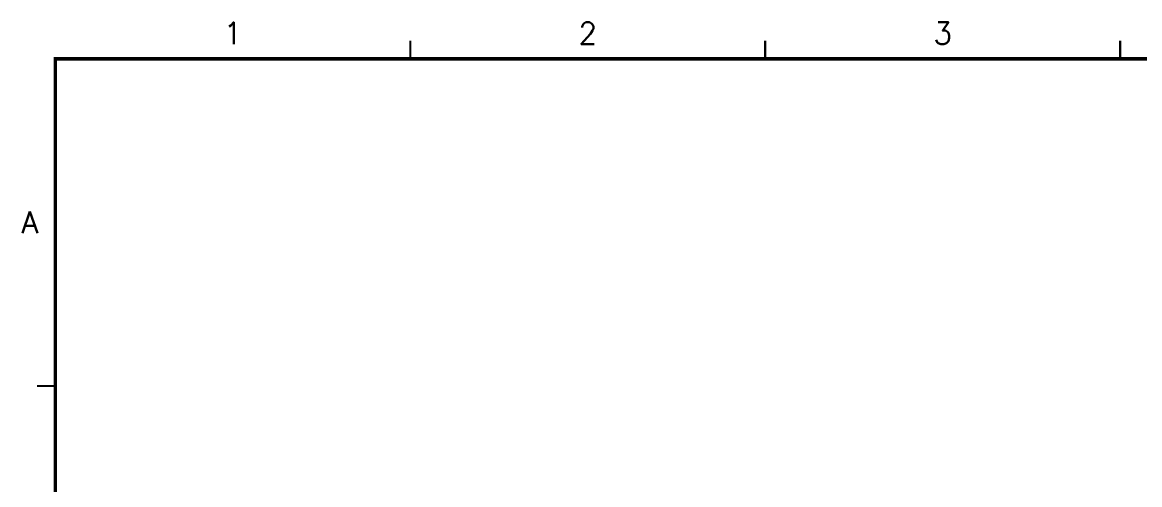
# Model space of a CAD drawing. Extents: x 295 to 953, y 10 to 290.
# Drawn here: x 487.4 to 640.9, y 226.4 to 290 of the extents above; entities that cross this region are included whole.
import ezdxf
from ezdxf.enums import TextEntityAlignment as Align

# ---------------------------------------------------------------- set-up
doc = ezdxf.new("R2010")
doc.units = 0
doc.header["$LTSCALE"] = 5
doc.header["$MEASUREMENT"] = 0
doc.layers.get('0').update_dxf_attribs({"linetype": 'CONTINUOUS', "lineweight": 25})
doc.layers.add('문자', color=4, linetype='CONTINUOUS')
doc.layers.add('테두리', color=3, linetype='CONTINUOUS')
doc.styles.get("Standard").update_dxf_attribs({"font": 'simplex.shx'})

# ---------------------------------------------------------------- blocks, each defined once
blk = doc.blocks.new('C')
blk.add_line((15, 285), (15, 285))
at = {"layer": '테두리'}
for points, const_width in [([(63.75, 287.5), (63.75, 285)], 0.3), ([(112.5, 287.5), (112.5, 285)], 0.3), ([(161.25, 287.5), (161.25, 285)], 0.3), ([(15, 285), (15, 15), (405, 15), (405, 285), (15, 285)], 0.5), ([(12.5, 240), (15, 240)], 0.3)]:
    blk.add_lwpolyline(points, dxfattribs=dict(at, const_width=const_width))
at = {"layer": '문자'}
for s, p in [('1', (39.38, 288.5)), ('2', (88.12, 288.5)), ('3', (136.88, 288.5)), ('A', (11.5, 262.5))]:
    blk.add_text(s, height=3, dxfattribs=at).set_placement(p, align=Align.MIDDLE)

msp = doc.modelspace()

# ---------------------------------------------------------------- block references
msp.add_blockref('C', (476.98, 0))

doc.saveas('drawing.dxf')
